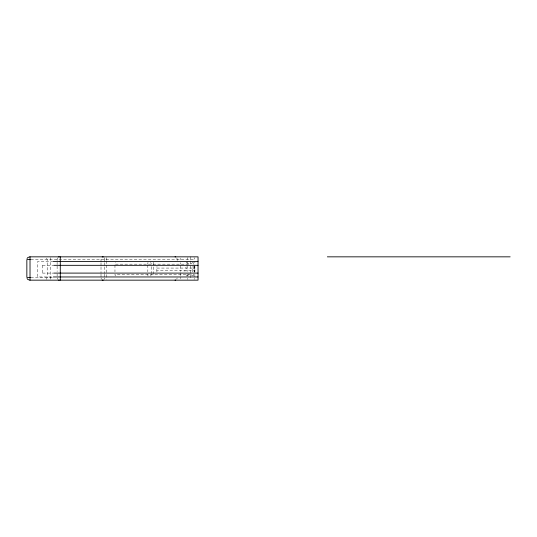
<?xml version="1.0" encoding="UTF-8"?>
<svg xmlns="http://www.w3.org/2000/svg" width="537" height="537" viewBox="0 0 537 537"><rect width="100%" height="100%" fill="white"/><g stroke="black" fill="none" stroke-linecap="round" stroke-linejoin="round"><path stroke-width="0.4" stroke-dasharray="2.69 2.01" d="M194.871 276.964L194.871 261.418M194.871 269.212L194.347 266.459M192.246 271.856L192.246 266.567M187.098 259.586L187.896 257.646M194.602 271.534L194.871 270.359L156.838 270.359L156.838 268.07A2.893 0.987 -90 0 1 157.019 266.48M194.736 271.192L194.871 270.359A2.739 2.739 0 0 1 194.421 271.856L194.871 270.359L194.488 271.756M194.421 271.856L194.676 271.366L194.065 272.299M46.383 279.354L47.189 277.414L47.189 259.586L46.383 257.646M194.065 279.354L194.676 278.428M192.884 262.465L190.179 264.164L114.965 264.164A2.9 1.839 90 0 1 115.348 262.492M186.473 275.884L190.179 274.226L192.884 275.917M30.804 259.586L194.864 259.586L194.065 257.646M53.331 261.418L37.691 261.418L37.691 276.964L53.331 276.964M42.517 265.325L53.056 265.325M156.838 268.07L194.857 268.07L194.736 267.238M42.517 273.098L53.056 273.098M30.804 277.414L53.284 277.414M186.326 262.452L190.179 264.452M194.065 266.13L194.871 268.07A2.739 2.739 0 0 0 194.421 266.567L194.871 268.07M187.285 278.428L187.896 279.354M193.354 262.392L193.354 264.332M193.354 266.278L193.354 271.138M193.354 274.051L193.354 275.991M190.266 256.84L190.266 260.17M190.266 261.002L190.266 279.327M190.179 273.87L190.179 274.226L114.965 274.226A2.9 1.839 -90 0 0 115.348 275.897M187.098 261.418L187.098 264.546M187.098 265.325L187.098 271.547M187.098 273.87L187.098 276.193M180.338 258.297L180.338 259.754M180.338 262.674L180.338 264.13M180.338 265.587L180.338 271.413M180.338 272.87L180.338 275.79M180.338 277.246L180.338 278.703M177.17 260.499L177.17 259.586A2.739 2.114 90 0 0 176.693 257.854M153.475 262.237L153.475 276.146M151.199 266.674L151.199 273.387M147.816 265.003L147.816 271.709M114.965 265.003L114.965 271.709M106.272 257.673L106.272 260.17M106.272 261.002L106.272 264.338M106.272 265.171L106.272 279.327M104.762 259.586L104.762 262.016M104.762 262.828L104.762 266.07M104.762 266.876L104.762 273.367M104.762 274.172L104.762 277.414M101.01 262.016L101.01 259.586A2.739 1.631 90 0 1 101.379 257.854M101.01 262.828L101.01 266.07M101.01 266.876L101.01 273.367M101.01 274.172L101.01 277.414M57.117 260.499L57.117 259.586A2.745 2.094 90 0 1 57.64 257.76M57.117 262.204L57.117 264.546M57.117 266.104L57.117 271.547M57.117 273.823L57.117 275.998M50.357 257.673L50.357 279.327M42.584 265.325L42.584 273.098M150.622 262.432A2.739 2.578 90 0 1 151.199 264.164M151.199 274.226A2.739 2.578 -90 0 1 150.622 275.951M147.997 275.951A2.739 0.805 -90 0 1 147.816 274.226M147.816 264.164A2.739 0.805 90 0 1 147.997 262.432M156.992 271.856A2.893 0.987 -90 0 1 156.804 270.366M104.232 257.773A2.745 2.114 90 0 1 104.755 259.586M177.136 277.918A2.739 2.114 90 0 1 176.693 279.146M104.728 277.918A2.745 2.121 -90 0 1 104.218 279.253M57.64 279.24A2.745 2.094 -90 0 1 57.144 277.891M101.379 279.146A2.739 1.631 -90 0 1 101.043 277.918M185.674 267.58A73.408 14.177 28.3 0 1 186.547 268.513M183.768 270.937A73.408 13.72 -15.3 0 1 185.372 270.97"/><path stroke-width="0.81" d="M27.045 258.572L27.656 257.646L29.589 256.84L198.039 256.84L198.039 280.16L29.589 280.16L27.656 279.354L27.045 278.428M327.355 256.84L510.15 256.84M30.401 259.586L26.85 259.586L26.85 277.414L30.401 277.414M53.331 261.418L198.005 261.418M53.66 265.325L198.039 265.325M53.66 273.098L198.039 273.098M53.331 276.964L198.005 276.964M60.285 256.84L60.285 280.16M30.018 256.84L30.018 280.16M103.225 280.052A2.745 2.121 -90 0 1 102.648 280.16A2.739 1.631 -90 0 1 102.198 280.052M59.204 280.16A2.745 2.094 -90 0 1 58.607 280.046M175.633 280.052A2.739 2.114 90 0 1 175.049 280.16M175.049 256.84A2.739 2.114 90 0 1 175.633 256.948M102.198 256.948A2.739 1.631 90 0 1 102.648 256.84A2.745 2.114 90 0 1 103.258 256.954M58.607 256.954A2.745 2.094 90 0 1 59.204 256.84"/></g></svg>
